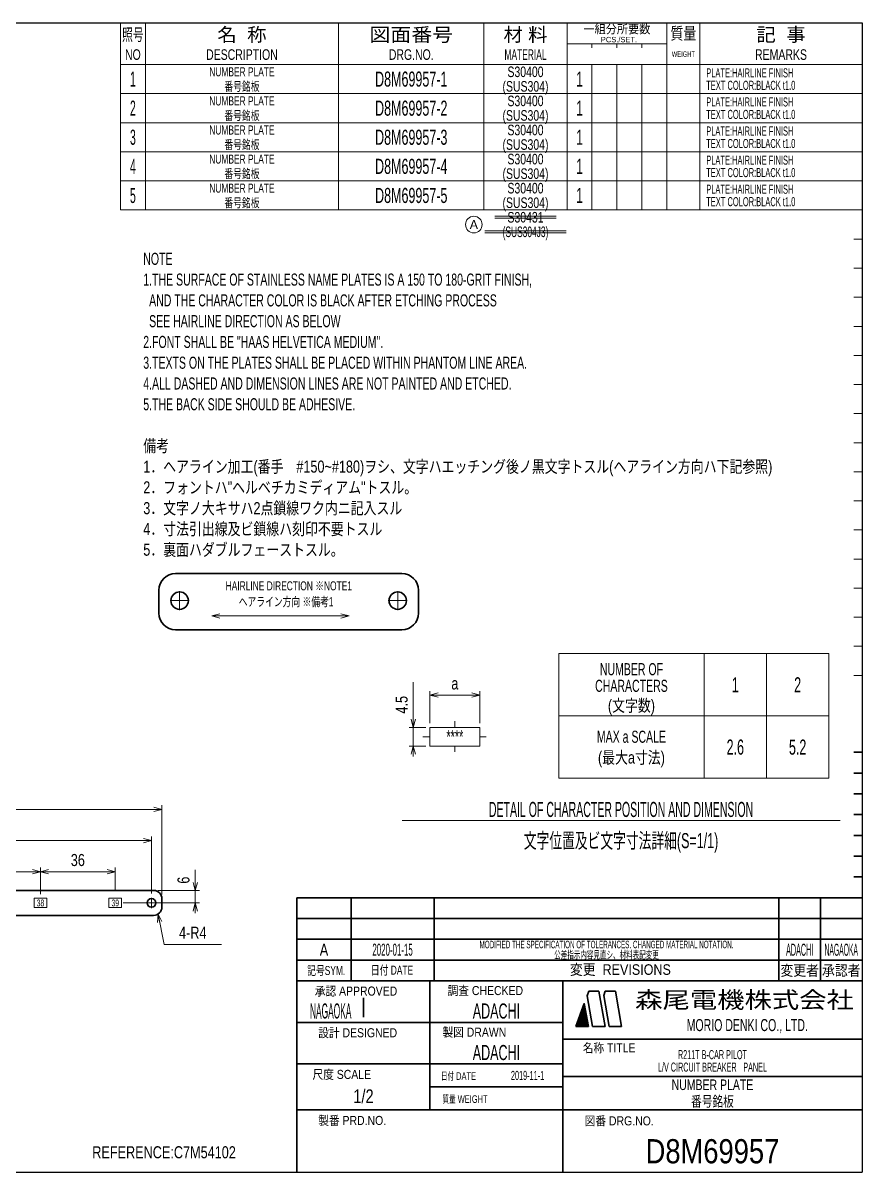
# Model space of a CAD drawing. Header units: millimetres. Extents: x 7 to 413, y 10 to 287.
# Drawn here: x 211 to 413, y 10.2 to 286.8 of the extents above; entities that cross this region are included whole.
import ezdxf
from ezdxf.enums import TextEntityAlignment as Align

# ---------------------------------------------------------------- set-up
doc = ezdxf.new("R2010")
doc.units = ezdxf.units.MM
doc.linetypes.add('DASHDOT', pattern=[25.3, 12.7, -6.3, 0, -6.3])
doc.linetypes.add('DIVIDE', pattern=[31.6, 12.7, -6.3, 0, -6.3, 0, -6.3])
for name, color, linetype in [('GR1_03', 7, 'Continuous'), ('GR1_08', 7, 'Continuous'), ('GR1_16', 7, 'Continuous'), ('図面枠D8M', 7, 'Continuous'), ('表題、部品表_01', 7, 'Continuous'), ('表題、部品表_02', 7, 'Continuous'), ('表題、部品表_03', 7, 'Continuous'), ('表題、部品表_訂正', 7, 'Continuous')]:
    doc.layers.add(name, color=color, linetype=linetype)
doc.styles.add('HG丸ｺﾞｼｯｸM-PRO', font='')
doc.styles.get('HG丸ｺﾞｼｯｸM-PRO').set_extended_font_data('HG丸ｺﾞｼｯｸM-PRO')

# ---------------------------------------------------------------- blocks, each defined once
blk = doc.blocks.new('BLKF024')
at = {"layer": '図面枠D8M', "color": 4, "linetype": 'Continuous', "lineweight": 13}
for p, q in [((345.506831, 48.999879), (346.3333, 49.826349)), ((345.58776, 49.22223), (346.312102, 49.946572)), ((345.668689, 49.44458), (346.290903, 50.066794)), ((345.749617, 49.66693), (346.269705, 50.187017)), ((345.830546, 49.88928), (346.248506, 50.30724)), ((345.911475, 50.111631), (346.227307, 50.427463)), ((345.992404, 50.333981), (346.206109, 50.547686)), ((346.073333, 50.556331), (346.18491, 50.667909)), ((346.154262, 50.778681), (346.163712, 50.788131)), ((344.157871, 45.246757), (346.693675, 47.782561)), ((344.211969, 45.442276), (346.672477, 47.902784)), ((344.292898, 45.664626), (346.651278, 48.023006)), ((344.299292, 45.246757), (346.714874, 47.662338)), ((344.373827, 45.886976), (346.63008, 48.143229)), ((344.440714, 45.246757), (346.736072, 47.542115)), ((344.454756, 46.109327), (346.608881, 48.263452)), ((344.535684, 46.331677), (346.587682, 48.383675)), ((344.582135, 45.246757), (346.757271, 47.421892)), ((344.616613, 46.554027), (346.566484, 48.503898)), ((344.697542, 46.776377), (346.545285, 48.624121)), ((344.723556, 45.246757), (346.778469, 47.301669)), ((344.778471, 46.998727), (346.524087, 48.744343)), ((344.8594, 47.221078), (346.502888, 48.864566)), ((344.864978, 45.246757), (346.799668, 47.181447)), ((344.940329, 47.443428), (346.48169, 48.984789)), ((345.006399, 45.246757), (346.820866, 47.061224)), ((345.021258, 47.665778), (346.460491, 49.105012)), ((345.102186, 47.888128), (346.439293, 49.225235)), ((345.183115, 48.110479), (346.418094, 49.345457)), ((345.264044, 48.332829), (346.396896, 49.46568)), ((345.344973, 48.555179), (346.375697, 49.585903)), ((345.425902, 48.777529), (346.354499, 49.706126)), ((345.147821, 45.246757), (346.842065, 46.941001)), ((345.289242, 45.246757), (346.863263, 46.820778)), ((345.430663, 45.246757), (346.884462, 46.700555)), ((345.572085, 45.246757), (346.90566, 46.580332)), ((345.713506, 45.246757), (346.926859, 46.46011)), ((345.854927, 45.246757), (346.948057, 46.339887)), ((345.996349, 45.246757), (346.969256, 46.219664)), ((346.13777, 45.246757), (346.990455, 46.099441)), ((346.279191, 45.246757), (347.011653, 45.979218)), ((346.420613, 45.246757), (347.032852, 45.858995)), ((346.562034, 45.246757), (347.05405, 45.738773)), ((346.703455, 45.246757), (347.075249, 45.61855)), ((346.844877, 45.246757), (347.096447, 45.498327)), ((346.986298, 45.246757), (347.117646, 45.378104)), ((347.12772, 45.246757), (347.138844, 45.257881))]:
    blk.add_line(p, q, dxfattribs=at)
blk = doc.blocks.new('BLKF023')
at = {"layer": '図面枠D8M', "color": 2, "linetype": 'Continuous', "lineweight": 25}
for p, q in [((33, 286.75), (413, 286.75)), ((33, 286.75), (33, 10.25)), ((413, 286.75), (413, 10.25)), ((7, 46.25), (7, 10.25)), ((7, 46.25), (33, 46.25)), ((7, 10.25), (413, 10.25))]:
    blk.add_line(p, q, dxfattribs=at)
at = {"layer": '図面枠D8M', "color": 4, "linetype": 'Continuous', "lineweight": 13}
for p, q in [((413, 269.75), (411, 269.75)), ((413, 262.75), (411, 262.75)), ((413, 255.75), (411, 255.75)), ((413, 248.75), (411, 248.75)), ((413, 241.75), (411, 241.75)), ((413, 234.75), (411, 234.75)), ((413, 227.75), (411, 227.75)), ((413, 220.75), (411, 220.75)), ((413, 213.75), (411, 213.75)), ((413, 206.75), (411, 206.75)), ((413, 199.75), (411, 199.75)), ((413, 192.75), (411, 192.75)), ((413, 185.75), (411, 185.75)), ((413, 178.75), (411, 178.75)), ((413, 171.75), (411, 171.75)), ((413, 164.75), (411, 164.75)), ((413, 157.75), (411, 157.75)), ((413, 150.75), (411, 150.75)), ((413, 143.75), (411, 143.75)), ((413, 136.75), (411, 136.75)), ((411, 129.75), (413, 129.75))]:
    blk.add_line(p, q, dxfattribs=at)
at = {"layer": '図面枠D8M', "color": 3, "linetype": 'Continuous', "lineweight": 35}
for p, q in [((413, 111.25), (411, 111.25)), ((413, 106.25), (411, 106.25)), ((413, 101.25), (411, 101.25)), ((413, 96.25), (411, 96.25)), ((413, 91.25), (411, 91.25)), ((413, 86.25), (411, 86.25)), ((413, 81.25), (411, 81.25)), ((277, 76.25), (413, 76.25)), ((277, 76.25), (277, 10.25)), ((290, 76.25), (290, 56.25)), ((310, 76.25), (310, 56.25)), ((393, 76.25), (393, 56.25)), ((403, 76.25), (403, 56.25)), ((277, 71.25), (413, 71.25)), ((277, 66.25), (413, 66.25)), ((277, 61.25), (413, 61.25)), ((277, 56.25), (413, 56.25)), ((309, 56.25), (309, 25.25)), ((341, 56.25), (341, 10.25)), ((346.84, 52.65), (347.23, 53.75)), ((348.14, 45.25), (346.84, 52.65)), ((347.23, 53.75), (349.64, 53.75)), ((351.14, 45.25), (349.64, 53.75)), ((351.18, 53.75), (350.82, 52.76)), ((352.14, 45.25), (350.82, 52.76)), ((351.18, 53.75), (353.64, 53.75)), ((355.14, 45.25), (353.64, 53.75)), ((293, 52.17), (293, 47.48)), ((344.14, 45.25), (346.16, 50.8)), ((347.14, 45.25), (346.16, 50.8)), ((277, 46.25), (341, 46.25)), ((344.14, 45.25), (347.14, 45.25)), ((348.14, 45.25), (351.14, 45.25)), ((352.14, 45.25), (355.14, 45.25)), ((341, 42.25), (413, 42.25)), ((7, 40.25), (33, 40.25)), ((277, 36.25), (341, 36.25)), ((7, 34.25), (33, 34.25)), ((341, 33.25), (413, 33.25)), ((309, 30.75), (341, 30.75)), ((7, 28.25), (33, 28.25)), ((277, 25.25), (413, 25.25)), ((7, 22.25), (33, 22.25)), ((33, 16.25), (7, 16.25))]:
    blk.add_line(p, q, dxfattribs=at)
at = {"layer": '図面枠D8M', "color": 4, "linetype": 'Continuous', "lineweight": 13}
blk.add_blockref('BLKF024', (0, 0), dxfattribs=at)
at = {"layer": '図面枠D8M', "color": 4, "linetype": 'Continuous', "lineweight": 13, "style": 'HG丸ｺﾞｼｯｸM-PRO'}
for s, height, width, p in [('記号SYM.', 2.182, 0.69227, (284.03, 58.74)), ('日付 DATE', 2.182, 0.692507, (299.87, 58.83)), ('変更  REVISIONS', 2.5455, 0.887352, (354.85, 58.97)), ('変更者', 2.545, 0.887717, (398, 58.75)), ('承認者', 2.545, 0.887717, (408, 58.75)), ('調査 CHECKED', 2.182, 0.863174, (322.34, 53.92)), ('承認 APPROVED', 2.1818, 0.863151, (291.21, 53.79)), ('設計 DESIGNED', 2.1818, 0.862613, (291.61, 43.76)), ('製図 DRAWN', 2.182, 0.863099, (319.7, 43.9)), ('名称 TITLE', 2.182, 0.862489, (352.13, 40.11)), ('尺度 SCALE', 2.182, 0.862581, (287.78, 33.74)), ('日付 DATE', 1.818, 0.618255, (315.88, 33.34)), ('質量 WEIGHT', 1.818, 0.618812, (317.46, 27.8)), ('製番 PRD.NO.', 2.182, 0.863299, (290.29, 22.66)), ('図番 DRG.NO.', 2.182, 0.863083, (354.56, 22.56))]:
    blk.add_text(s, height=height, dxfattribs=dict(at, width=width)).set_placement(p, align=Align.MIDDLE_CENTER)
at = {"layer": '図面枠D8M', "color": 2, "linetype": 'Continuous', "lineweight": 25, "style": 'HG丸ｺﾞｼｯｸM-PRO', "width": 1.206081}
blk.add_text('森尾電機株式会社', height=4, dxfattribs=at).set_placement((384.72, 51.68), align=Align.MIDDLE_CENTER)
at = {"layer": '図面枠D8M', "color": 3, "linetype": 'Continuous', "lineweight": 35, "style": 'HG丸ｺﾞｼｯｸM-PRO', "width": 0.652197}
blk.add_text('MORIO DENKI CO., LTD.', height=2.9091, dxfattribs=at).set_placement((385.38, 45.61), align=Align.MIDDLE_CENTER)
blk = doc.blocks.new('BLKF025')
at = {"layer": '図面枠D8M', "color": 3, "linetype": 'Continuous', "lineweight": 35, "style": 'HG丸ｺﾞｼｯｸM-PRO'}
for s, height, width, p in [('A', 2.91, 0.782973, (283.5, 63.75)), ('2020-01-15', 2.909, 0.488281, (300, 63.75)), ('MODIFIED THE SPECIFICATION OF TOLERANCES. CHANGED MATERIAL NOTATION.', 1.8182, 0.497766, (351.5, 65)), ('ADACHI', 2.909, 0.39045, (398, 63.75)), ('NAGAOKA', 2.909, 0.334453, (408, 63.75)), ('NAGAOKA', 3.636, 0.414524, (285.11, 49)), ('ADACHI', 3.636, 0.619335, (325, 49)), ('ADACHI', 3.636, 0.619335, (325, 39)), ('R211T B-CAR PILOT', 2.1818, 0.522123, (377, 38.5)), ('L/V CIRCUIT BREAKER\u3000PANEL', 2.1818, 0.522183, (377, 35.5)), ('2019-11-1', 2.182, 0.482367, (332.5, 33.5)), ('NUMBER PLATE', 2.5455, 0.7423, (377, 31.25)), ('1/2', 3.273, 0.80628, (293, 28.5)), ('D8M69957', 5.818, 0.845432, (377, 15.25))]:
    blk.add_text(s, height=height, dxfattribs=dict(at, width=width)).set_placement(p, align=Align.MIDDLE_CENTER)
blk = doc.blocks.new('BLKF026')
at = {"layer": '表題、部品表_02', "color": 4, "linetype": 'Continuous', "lineweight": 13}
for p, q in [((234.5, 276.75), (234.5, 269.75)), ((234.5, 276.75), (413, 276.75)), ((240.5, 276.75), (240.5, 269.75)), ((287, 276.75), (287, 269.75)), ((322, 276.75), (322, 269.75)), ((342, 276.75), (342, 269.75)), ((348, 276.75), (348, 269.75)), ((354, 276.75), (354, 269.75)), ((360, 269.75), (360, 276.75)), ((366, 276.75), (366, 269.75)), ((374, 276.75), (374, 269.75)), ((413, 276.75), (413, 269.75)), ((234.5, 269.75), (413, 269.75))]:
    blk.add_line(p, q, dxfattribs=at)
blk = doc.blocks.new('BLKF029')
at = {"layer": '表題、部品表_01', "color": 4, "linetype": 'Continuous', "lineweight": 13}
for p, q in [((234.5, 286.75), (234.5, 276.75)), ((234.5, 286.75), (413, 286.75)), ((240.5, 286.75), (240.5, 276.75)), ((287, 286.75), (287, 276.75)), ((322, 286.75), (322, 276.75)), ((342, 286.75), (342, 276.75)), ((366, 286.75), (366, 276.75)), ((374, 286.75), (374, 276.75)), ((413, 286.75), (413, 276.75)), ((342, 281.75), (366, 281.75)), ((348, 280.75), (348, 281.75)), ((354, 281.75), (354, 280.75)), ((360, 281.75), (360, 280.75)), ((234.5, 276.75), (413, 276.75))]:
    blk.add_line(p, q, dxfattribs=at)
at = {"layer": '表題、部品表_01', "color": 3, "linetype": 'Continuous', "lineweight": 35, "style": 'HG丸ｺﾞｼｯｸM-PRO'}
for s, height, width, p in [('照号', 2.909, 0.651535, (237.5, 283.95)), ('名  称', 3.273, 1.042426, (263.75, 283.95)), ('図面番号', 3.273, 1.127518, (304.5, 283.95)), ('材 料', 3.273, 1.042439, (332, 283.95)), ('一組分所要数', 2.036, 0.966638, (354, 285.25)), ('質量', 2.909, 0.781842, (370, 284.25)), ('記  事', 3.273, 1.042426, (393.5, 283.95)), ('PCS./SET.', 1.309, 0.862935, (354.5, 282.75)), ('NO', 2.545, 0.740841, (237.5, 279.15)), ('DESCRIPTION', 2.5455, 0.741365, (263.75, 279.15)), ('DRG.NO.', 2.545, 0.741189, (304.5, 279.15)), ('MATERIAL', 2.545, 0.594756, (332, 279.15)), ('WEIGHT', 1.309, 0.635507, (370, 279.25)), ('REMARKS', 2.545, 0.742803, (393.5, 279.15))]:
    blk.add_text(s, height=height, dxfattribs=dict(at, width=width)).set_placement(p, align=Align.MIDDLE_CENTER)
blk = doc.blocks.new('BLKF028')
at = {"layer": '表題、部品表_01', "color": 3, "linetype": 'Continuous', "lineweight": 13}
blk.add_blockref('BLKF029', (0, 0), dxfattribs=at)
blk = doc.blocks.new('BLKF031')
at = {"layer": '表題、部品表_02', "color": 4, "linetype": 'Continuous', "lineweight": 13}
for p, q in [((234.5, 269.75), (234.5, 262.75)), ((234.5, 269.75), (413, 269.75)), ((240.5, 269.75), (240.5, 262.75)), ((287, 269.75), (287, 262.75)), ((322, 269.75), (322, 262.75)), ((342, 269.75), (342, 262.75)), ((348, 269.75), (348, 262.75)), ((354, 269.75), (354, 262.75)), ((360, 262.75), (360, 269.75)), ((366, 269.75), (366, 262.75)), ((374, 269.75), (374, 262.75)), ((413, 269.75), (413, 262.75)), ((234.5, 262.75), (413, 262.75))]:
    blk.add_line(p, q, dxfattribs=at)
blk = doc.blocks.new('BLKF033')
at = {"layer": '表題、部品表_02', "color": 4, "linetype": 'Continuous', "lineweight": 13}
for p, q in [((234.5, 262.75), (234.5, 255.75)), ((234.5, 262.75), (413, 262.75)), ((240.5, 262.75), (240.5, 255.75)), ((287, 262.75), (287, 255.75)), ((322, 262.75), (322, 255.75)), ((342, 262.75), (342, 255.75)), ((348, 262.75), (348, 255.75)), ((354, 262.75), (354, 255.75)), ((360, 255.75), (360, 262.75)), ((366, 262.75), (366, 255.75)), ((374, 262.75), (374, 255.75)), ((413, 262.75), (413, 255.75)), ((234.5, 255.75), (413, 255.75))]:
    blk.add_line(p, q, dxfattribs=at)
blk = doc.blocks.new('BLKF035')
at = {"layer": '表題、部品表_02', "color": 4, "linetype": 'Continuous', "lineweight": 13}
for p, q in [((234.5, 255.75), (234.5, 248.75)), ((234.5, 255.75), (413, 255.75)), ((240.5, 255.75), (240.5, 248.75)), ((287, 255.75), (287, 248.75)), ((322, 255.75), (322, 248.75)), ((342, 255.75), (342, 248.75)), ((348, 255.75), (348, 248.75)), ((354, 255.75), (354, 248.75)), ((360, 248.75), (360, 255.75)), ((366, 255.75), (366, 248.75)), ((374, 255.75), (374, 248.75)), ((413, 255.75), (413, 248.75)), ((234.5, 248.75), (413, 248.75))]:
    blk.add_line(p, q, dxfattribs=at)
blk = doc.blocks.new('BLKF037')
at = {"layer": '表題、部品表_02', "color": 4, "linetype": 'Continuous', "lineweight": 13}
for p, q in [((234.5, 248.75), (234.5, 241.75)), ((234.5, 248.75), (413, 248.75)), ((240.5, 248.75), (240.5, 241.75)), ((287, 248.75), (287, 241.75)), ((322, 248.75), (322, 241.75)), ((342, 248.75), (342, 241.75)), ((348, 248.75), (348, 241.75)), ((354, 248.75), (354, 241.75)), ((360, 241.75), (360, 248.75)), ((366, 248.75), (366, 241.75)), ((374, 248.75), (374, 241.75)), ((413, 248.75), (413, 241.75)), ((234.5, 241.75), (413, 241.75))]:
    blk.add_line(p, q, dxfattribs=at)
blk = doc.blocks.new('FXTIP_ARROW_S')
at = {"color": 0, "linetype": 'Continuous', "lineweight": -2}
for q in [(-1, 0), (-0.97, 0.26), (-0.97, -0.26)]:
    blk.add_line((0, 0), q, dxfattribs=at)
blk = doc.blocks.new('FXTIP_ARROW_E')
at = {"color": 0, "linetype": 'Continuous', "lineweight": -2}
for q in [(-1, 0), (-0.97, 0.26), (-0.97, -0.26)]:
    blk.add_line((0, 0), q, dxfattribs=at)
blk = doc.blocks.new('BLKF039')
at = {"layer": '表題、部品表_01', "color": 3, "linetype": 'Continuous', "lineweight": 35}
for p, q in [((302.25, 154.25), (247.75, 154.25)), ((243.75, 144.75), (243.75, 150.25)), ((306.25, 144.75), (306.25, 150.25)), ((302.25, 140.75), (247.75, 140.75))]:
    blk.add_line(p, q, dxfattribs=at)
at = {"layer": '表題、部品表_01', "color": 4, "linetype": 'DASHDOT', "lineweight": 13}
for p, q in [((248.75, 145.45), (248.75, 150.05)), ((301.25, 145.45), (301.25, 150.05)), ((251.05, 147.75), (246.45, 147.75)), ((303.55, 147.75), (298.95, 147.75))]:
    blk.add_line(p, q, dxfattribs=at)
at = {"layer": '表題、部品表_01', "color": 3, "linetype": 'Continuous', "lineweight": 35}
for centre in [(248.75, 147.75), (301.25, 147.75)]:
    blk.add_circle(centre, 2.1, dxfattribs=at)
for centre, start, end in [((247.75, 150.25), 90, 180), ((302.25, 150.25), 0, 90), ((247.75, 144.75), 180, 270), ((302.25, 144.75), 270, 0)]:
    blk.add_arc(centre, 4, start, end, dxfattribs=at)
blk = doc.blocks.new('BLKF041')
at = {"layer": '表題、部品表_01', "color": 4, "linetype": 'DIVIDE', "lineweight": 13}
for p, q in [((309, 117.25), (321, 117.25)), ((309, 112.75), (309, 117.25)), ((321, 117.25), (321, 112.75)), ((321, 112.75), (309, 112.75))]:
    blk.add_line(p, q, dxfattribs=at)
blk = doc.blocks.new('BLKF040')
at = {"layer": '表題、部品表_01', "color": 4, "linetype": 'DASHDOT', "lineweight": 13}
for p, q in [((315, 118.76), (315, 117.25)), ((309, 115), (307.26, 115)), ((322.53, 115), (321, 115)), ((315, 112.75), (315, 111.37))]:
    blk.add_line(p, q, dxfattribs=at)
at = {"layer": '表題、部品表_01', "color": 4, "linetype": 'DIVIDE', "lineweight": 13}
blk.add_blockref('BLKF041', (0, 0), dxfattribs=at)
blk = doc.blocks.new('BLKF042')
at = {"layer": '表題、部品表_01', "color": 4, "linetype": 'Continuous', "lineweight": 13}
for p, q in [((340, 135), (405, 135)), ((340, 135), (340, 105)), ((375, 135), (375, 105)), ((390, 135), (390, 105)), ((405, 135), (405, 105)), ((340, 120), (405, 120)), ((340, 105), (405, 105))]:
    blk.add_line(p, q, dxfattribs=at)
at = {"layer": '表題、部品表_01', "color": 3, "linetype": 'Continuous', "lineweight": 35, "style": 'HG丸ｺﾞｼｯｸM-PRO'}
for s, height, width, p in [('NUMBER OF', 2.909, 0.652209, (357.5, 131.25)), ('CHARACTERS', 2.909, 0.652208, (357.5, 127.25)), ('(文字数)', 2.909, 0.781847, (357.5, 122.5)), ('MAX a SCALE', 2.9091, 0.651872, (357.5, 115)), ('(最大a寸法)', 2.909, 0.781984, (357.5, 110))]:
    blk.add_text(s, height=height, dxfattribs=dict(at, width=width)).set_placement(p, align=Align.MIDDLE_CENTER)
blk = doc.blocks.new('BLKF069')
at = {"layer": 'GR1_08', "color": 3, "linetype": 'Continuous', "lineweight": 35}
for p, q in [((142, 78), (242.5, 78)), ((140, 74), (140, 76)), ((244.5, 74), (244.5, 76)), ((142, 72), (242.5, 72))]:
    blk.add_line(p, q, dxfattribs=at)
for centre in [(142.5, 75), (242, 75)]:
    blk.add_circle(centre, 1.05, dxfattribs=at)
for centre, start, end in [((142, 76), 90, 180), ((242.5, 76), 360, 90), ((142, 74), 180, 270), ((242.5, 74), 270, 360)]:
    blk.add_arc(centre, 2, start, end, dxfattribs=at)
blk = doc.blocks.new('BLKF071')
at = {"layer": 'GR1_03', "color": 4, "linetype": 'DIVIDE', "lineweight": 13}
for p, q in [((216.75, 76.13), (213.75, 76.13)), ((213.75, 76.13), (213.75, 73.88)), ((216.75, 73.88), (216.75, 76.13)), ((213.75, 73.88), (216.75, 73.88))]:
    blk.add_line(p, q, dxfattribs=at)
blk = doc.blocks.new('BLKF072')
at = {"layer": 'GR1_03', "color": 4, "linetype": 'DIVIDE', "lineweight": 13}
for p, q in [((234.75, 76.13), (231.75, 76.13)), ((231.75, 76.13), (231.75, 73.88)), ((234.75, 73.88), (234.75, 76.13)), ((231.75, 73.88), (234.75, 73.88))]:
    blk.add_line(p, q, dxfattribs=at)
blk = doc.blocks.new('BLKF088')
at = {"layer": '表題、部品表_訂正', "color": 4, "linetype": 'Continuous', "lineweight": 13}
for p, q in [((324.65, 240.25), (339.35, 240.25)), ((324.65, 239.75), (339.35, 239.75)), ((322.2, 236.75), (341.8, 236.75)), ((322.2, 236.25), (341.8, 236.25))]:
    blk.add_line(p, q, dxfattribs=at)
at = {"layer": '表題、部品表_訂正', "color": 3, "linetype": 'Continuous', "lineweight": 35, "style": 'HG丸ｺﾞｼｯｸM-PRO'}
for s, width, p in [('S30431', 0.740904, (332, 240)), ('(SUS304J3)', 0.593559, (332, 236.5))]:
    blk.add_text(s, height=2.545, dxfattribs=dict(at, width=width)).set_placement(p, align=Align.MIDDLE_CENTER)
blk = doc.blocks.new('BLKF089')
at = {"layer": '表題、部品表_訂正', "color": 4, "linetype": 'Continuous', "lineweight": 13}
blk.add_circle((319.57, 238.23), 2, dxfattribs=at)
at = {"layer": '表題、部品表_訂正', "color": 4, "linetype": 'Continuous', "lineweight": 13, "style": 'HG丸ｺﾞｼｯｸM-PRO', "width": 1.042301}
blk.add_text('A', height=2.18, dxfattribs=at).set_placement((319.57, 238.23), align=Align.MIDDLE_CENTER)

msp = doc.modelspace()

# ---------------------------------------------------------------- linework, layer by layer
at = {"layer": 'GR1_08', "color": 4, "linetype": 'DASHDOT', "lineweight": 13}
for p, q in [((243.25, 75), (240.75, 75)), ((242, 73.75), (242, 76.25))]:
    msp.add_line(p, q, dxfattribs=at)
at = {"layer": 'GR1_16', "color": 4, "linetype": 'Continuous', "lineweight": 13}
for p, q in [((140, 97.5), (244.5, 97.5)), ((244.5, 77), (244.5, 98.5)), ((142.5, 90), (242, 90)), ((242, 77.25), (242, 91)), ((215.25, 77.13), (215.25, 83.5)), ((233.25, 78.13), (233.25, 83.5)), ((252.5, 78), (252.5, 82.96)), ((197.25, 82.5), (215.25, 82.5)), ((215.25, 82.5), (233.25, 82.5)), ((243.5, 78), (253.5, 78)), ((252.5, 75), (252.5, 78)), ((235.2, 75), (253.5, 75)), ((252.5, 72.5), (252.5, 75)), ((243.55, 72.3), (245, 65)), ((245, 65), (258.84, 65))]:
    msp.add_line(p, q, dxfattribs=at)
at = {"layer": '表題、部品表_01', "color": 4, "linetype": 'Continuous', "lineweight": 13}
for p, q in [((289.52, 144.05), (256.51, 144.05)), ((305, 117.25), (305, 128.13)), ((309, 118.25), (309, 126)), ((309, 125), (321, 125)), ((321, 118.25), (321, 126)), ((308, 117.25), (304, 117.25)), ((305, 112.75), (305, 117.25)), ((308, 112.75), (304, 112.75)), ((305, 110.25), (305, 112.75)), ((302.3, 94.8), (407.7, 94.8))]:
    msp.add_line(p, q, dxfattribs=at)

# ---------------------------------------------------------------- block references
at = {"layer": 'GR1_03', "color": 4, "linetype": 'DIVIDE', "lineweight": 13}
for name in ['BLKF071', 'BLKF072']:
    msp.add_blockref(name, (0, 0), dxfattribs=at)
at = {"layer": 'GR1_08', "color": 3, "linetype": 'Continuous', "lineweight": 35}
msp.add_blockref('BLKF069', (0, 0), dxfattribs=at)
at = {"layer": 'GR1_16', "color": 4, "linetype": 'Continuous', "lineweight": 13, "xscale": 2, "yscale": 2}
for name, p, rotation in [('FXTIP_ARROW_E', (244.5, 97.5), 360), ('FXTIP_ARROW_E', (242, 90), 360), ('FXTIP_ARROW_E', (215.25, 82.5), 360), ('FXTIP_ARROW_S', (215.25, 82.5), 180), ('FXTIP_ARROW_E', (233.25, 82.5), 360), ('FXTIP_ARROW_S', (252.5, 78), 270), ('FXTIP_ARROW_E', (252.5, 75), 90), ('FXTIP_ARROW_S', (243.55, 72.3), 101.253055987175)]:
    msp.add_blockref(name, p, dxfattribs=dict(at, rotation=rotation))
at = {"layer": '図面枠D8M', "color": 4, "linetype": 'Continuous', "lineweight": 35}
msp.add_blockref('BLKF023', (0, 0), dxfattribs=at)
at = {"layer": '図面枠D8M', "color": 3, "linetype": 'Continuous', "lineweight": 35}
msp.add_blockref('BLKF025', (0, 0), dxfattribs=at)
at = {"layer": '表題、部品表_01', "color": 3, "linetype": 'Continuous', "lineweight": 13}
msp.add_blockref('BLKF028', (0, 0), dxfattribs=at)
at = {"layer": '表題、部品表_01', "color": 3, "linetype": 'Continuous', "lineweight": 35}
msp.add_blockref('BLKF039', (0, 0), dxfattribs=at)
at = {"layer": '表題、部品表_01', "color": 4, "linetype": 'Continuous', "lineweight": 13, "xscale": 2, "yscale": 2}
for name, p, rotation in [('FXTIP_ARROW_E', (256.51, 144.05), 180), ('FXTIP_ARROW_S', (309, 125), 180), ('FXTIP_ARROW_E', (321, 125), 360), ('FXTIP_ARROW_S', (305, 117.25), 270), ('FXTIP_ARROW_E', (305, 112.75), 90)]:
    msp.add_blockref(name, p, dxfattribs=dict(at, rotation=rotation))
msp.add_blockref('FXTIP_ARROW_S', (289.52, 144.05), dxfattribs=at)
at = {"layer": '表題、部品表_01', "color": 4, "linetype": 'Continuous', "lineweight": 13}
msp.add_blockref('BLKF042', (0, 0), dxfattribs=at)
at = {"layer": '表題、部品表_01', "color": 4, "linetype": 'DASHDOT', "lineweight": 13}
msp.add_blockref('BLKF040', (0, 0), dxfattribs=at)
at = {"layer": '表題、部品表_02', "color": 4, "linetype": 'Continuous', "lineweight": 13}
for name in ['BLKF026', 'BLKF031', 'BLKF033', 'BLKF035', 'BLKF037']:
    msp.add_blockref(name, (0, 0), dxfattribs=at)
at = {"layer": '表題、部品表_訂正', "color": 4, "linetype": 'Continuous', "lineweight": 13}
for name in ['BLKF088', 'BLKF089']:
    msp.add_blockref(name, (0, 0), dxfattribs=at)

# ---------------------------------------------------------------- texts
at = {"layer": 'GR1_08', "color": 3, "linetype": 'Continuous', "lineweight": 35, "style": 'HG丸ｺﾞｼｯｸM-PRO', "width": 0.592521}
for s, p in [('38', (215.25, 75)), ('39', (233.25, 75))]:
    msp.add_text(s, height=1.636, dxfattribs=at).set_placement(p, align=Align.MIDDLE_CENTER)
at = {"layer": 'GR1_16', "color": 3, "linetype": 'Continuous', "lineweight": 35, "style": 'HG丸ｺﾞｼｯｸM-PRO', "width": 0.784542}
for s, height, rotation, p in [('36', 2.909, 0, (224.25, 83)), ('6', 2.91, 90, (252, 80.48))]:
    msp.add_text(s, height=height, rotation=rotation, dxfattribs=at).set_placement(p, align=Align.BOTTOM_CENTER)
at = {"layer": 'GR1_16', "color": 3, "linetype": 'Continuous', "lineweight": 35, "style": 'HG丸ｺﾞｼｯｸM-PRO', "width": 0.783129}
msp.add_text('4-R4', height=2.909, dxfattribs=at).set_placement((251.92, 65.5), align=Align.BOTTOM_CENTER)
at = {"layer": '図面枠D8M', "color": 3, "linetype": 'Continuous', "lineweight": 35, "style": 'HG丸ｺﾞｼｯｸM-PRO'}
for s, height, width, p in [('公差指示内容見直シ、材料表記変更', 1.8182, 0.618958, (351.5, 62.5)), ('番号銘板', 2.545, 0.741121, (377, 27.25)), ('REFERENCE:C7M54102', 2.9091, 0.783575, (245, 15))]:
    msp.add_text(s, height=height, dxfattribs=dict(at, width=width)).set_placement(p, align=Align.MIDDLE_CENTER)
at = {"layer": '表題、部品表_01', "color": 3, "linetype": 'Continuous', "lineweight": 35, "style": 'HG丸ｺﾞｼｯｸM-PRO'}
for s, height, width, p in [('NOTE', 2.909, 0.651162, (240, 230)), ('1.THE SURFACE OF STAINLESS NAME PLATES IS A 150 TO 180-GRIT FINISH,', 2.9091, 0.651906, (240, 225)), ('  AND THE CHARACTER COLOR IS BLACK AFTER ETCHING PROCESS', 2.9091, 0.651822, (240, 220)), ('  SEE HAIRLINE DIRECTION AS BELOW', 2.9091, 0.6519, (240, 215)), ('2.FONT SHALL BE "HAAS HELVETICA MEDIUM".', 2.9091, 0.651802, (240, 210)), ('3.TEXTS ON THE PLATES SHALL BE PLACED WITHIN PHANTOM LINE AREA.', 2.9091, 0.651427, (240, 205)), ('4.ALL DASHED AND DIMENSION LINES ARE NOT PAINTED AND ETCHED.', 2.9091, 0.651815, (240, 200)), ('5.THE BACK SIDE SHOULD BE ADHESIVE.', 2.9091, 0.651629, (240, 195)), ('備考', 2.909, 0.781842, (240, 185)), ('1．ヘアライン加工(番手\u3000#150~#180)ヲシ、文字ハエッチング後ノ黒文字トスル(ヘアライン方向ハ下記参照)', 2.9091, 0.782186, (240, 180)), ('2．フォントハ"ヘルベチカミディアム"トスル。', 2.9091, 0.782029, (240, 175)), ('3．文字ノ大キサハ2点鎖線ワク内ニ記入スル', 2.9091, 0.782038, (240, 170)), ('4．寸法引出線及ビ鎖線ハ刻印不要トスル', 2.9091, 0.781949, (240, 165)), ('5．裏面ハダブルフェーストスル。', 2.9091, 0.78197, (240, 160))]:
    msp.add_text(s, height=height, dxfattribs=dict(at, width=width)).set_placement(p, align=Align.MIDDLE_LEFT)
for s, width, p in [('HAIRLINE DIRECTION ※NOTE1', 0.69259, (275.03, 149.56)), ('ヘアライン方向 ※備考1', 0.692024, (274.38, 145.75))]:
    msp.add_text(s, height=2.1818, dxfattribs=dict(at, width=width)).set_placement(p, align=Align.BOTTOM_CENTER)
for s, height, rotation, width, p in [('a', 2.91, 0, 0.783015, (315, 125.5)), ('4.5', 2.909, 90, 0.784839, (304.5, 122.69))]:
    msp.add_text(s, height=height, rotation=rotation, dxfattribs=dict(at, width=width)).set_placement(p, align=Align.BOTTOM_CENTER)
for s, height, width, p in [('1', 3.64, 0.619953, (382.5, 127.5)), ('2', 3.64, 0.619953, (397.5, 127.5)), ('****', 3.273, 0.594076, (315, 115)), ('2.6', 3.636, 0.618723, (382.5, 112.5)), ('5.2', 3.636, 0.618723, (397.5, 112.5)), ('DETAIL OF CHARACTER POSITION AND DIMENSION', 3.6364, 0.522091, (355, 97.5)), ('文字位置及ビ文字寸法詳細(S=1/1)', 3.6364, 0.619151, (355, 90))]:
    msp.add_text(s, height=height, dxfattribs=dict(at, width=width)).set_placement(p, align=Align.MIDDLE_CENTER)
at = {"layer": '表題、部品表_03', "color": 3, "linetype": 'Continuous', "lineweight": 35, "style": 'HG丸ｺﾞｼｯｸM-PRO'}
for s, height, width, p in [('1', 3.64, 0.521199, (237.5, 273.25)), ('NUMBER PLATE', 2.1818, 0.692437, (263.75, 275)), ('D8M69957-1', 3.636, 0.619404, (304.5, 273.25)), ('S30400', 2.545, 0.740904, (332, 275)), ('1', 3.64, 0.576062, (345, 273.25)), ('番号銘板', 2.182, 0.692256, (263.75, 271.5)), ('(SUS304)', 2.545, 0.740651, (332, 271.5)), ('NUMBER PLATE', 2.1818, 0.692437, (263.75, 268)), ('S30400', 2.545, 0.740904, (332, 268)), ('2', 3.64, 0.521199, (237.5, 266.25)), ('番号銘板', 2.182, 0.692256, (263.75, 264.5)), ('D8M69957-2', 3.636, 0.619404, (304.5, 266.25)), ('(SUS304)', 2.545, 0.740651, (332, 264.5)), ('1', 3.64, 0.576062, (345, 266.25)), ('3', 3.64, 0.521199, (237.5, 259.25)), ('NUMBER PLATE', 2.1818, 0.692437, (263.75, 261)), ('D8M69957-3', 3.636, 0.619404, (304.5, 259.25)), ('S30400', 2.545, 0.740904, (332, 261)), ('1', 3.64, 0.576062, (345, 259.25)), ('番号銘板', 2.182, 0.692256, (263.75, 257.5)), ('(SUS304)', 2.545, 0.740651, (332, 257.5)), ('NUMBER PLATE', 2.1818, 0.692437, (263.75, 254)), ('S30400', 2.545, 0.740904, (332, 254)), ('4', 3.64, 0.521199, (237.5, 252.25)), ('番号銘板', 2.182, 0.692256, (263.75, 250.5)), ('D8M69957-4', 3.636, 0.619404, (304.5, 252.25)), ('(SUS304)', 2.545, 0.740651, (332, 250.5)), ('1', 3.64, 0.576062, (345, 252.25)), ('5', 3.64, 0.521199, (237.5, 245.25)), ('NUMBER PLATE', 2.1818, 0.692437, (263.75, 247)), ('D8M69957-5', 3.636, 0.619404, (304.5, 245.25)), ('S30400', 2.545, 0.740904, (332, 247)), ('1', 3.64, 0.576062, (345, 245.25)), ('番号銘板', 2.182, 0.692256, (263.75, 243.5)), ('(SUS304)', 2.545, 0.740651, (332, 243.5))]:
    msp.add_text(s, height=height, dxfattribs=dict(at, width=width)).set_placement(p, align=Align.MIDDLE_CENTER)
for s, width, p in [('PLATE:HAIRLINE FINISH', 0.619089, (375.5, 274.75)), ('TEXT COLOR:BLACK t1.0', 0.618279, (375.5, 271.75)), ('PLATE:HAIRLINE FINISH', 0.619089, (375.5, 267.75)), ('TEXT COLOR:BLACK t1.0', 0.618279, (375.5, 264.75)), ('PLATE:HAIRLINE FINISH', 0.619089, (375.5, 260.75)), ('TEXT COLOR:BLACK t1.0', 0.618279, (375.5, 257.75)), ('PLATE:HAIRLINE FINISH', 0.619089, (375.5, 253.75)), ('TEXT COLOR:BLACK t1.0', 0.618279, (375.5, 250.75)), ('PLATE:HAIRLINE FINISH', 0.619089, (375.5, 246.75)), ('TEXT COLOR:BLACK t1.0', 0.618279, (375.5, 243.75))]:
    msp.add_text(s, height=2.1818, dxfattribs=dict(at, width=width)).set_placement(p, align=Align.MIDDLE_LEFT)

doc.saveas('drawing.dxf')
